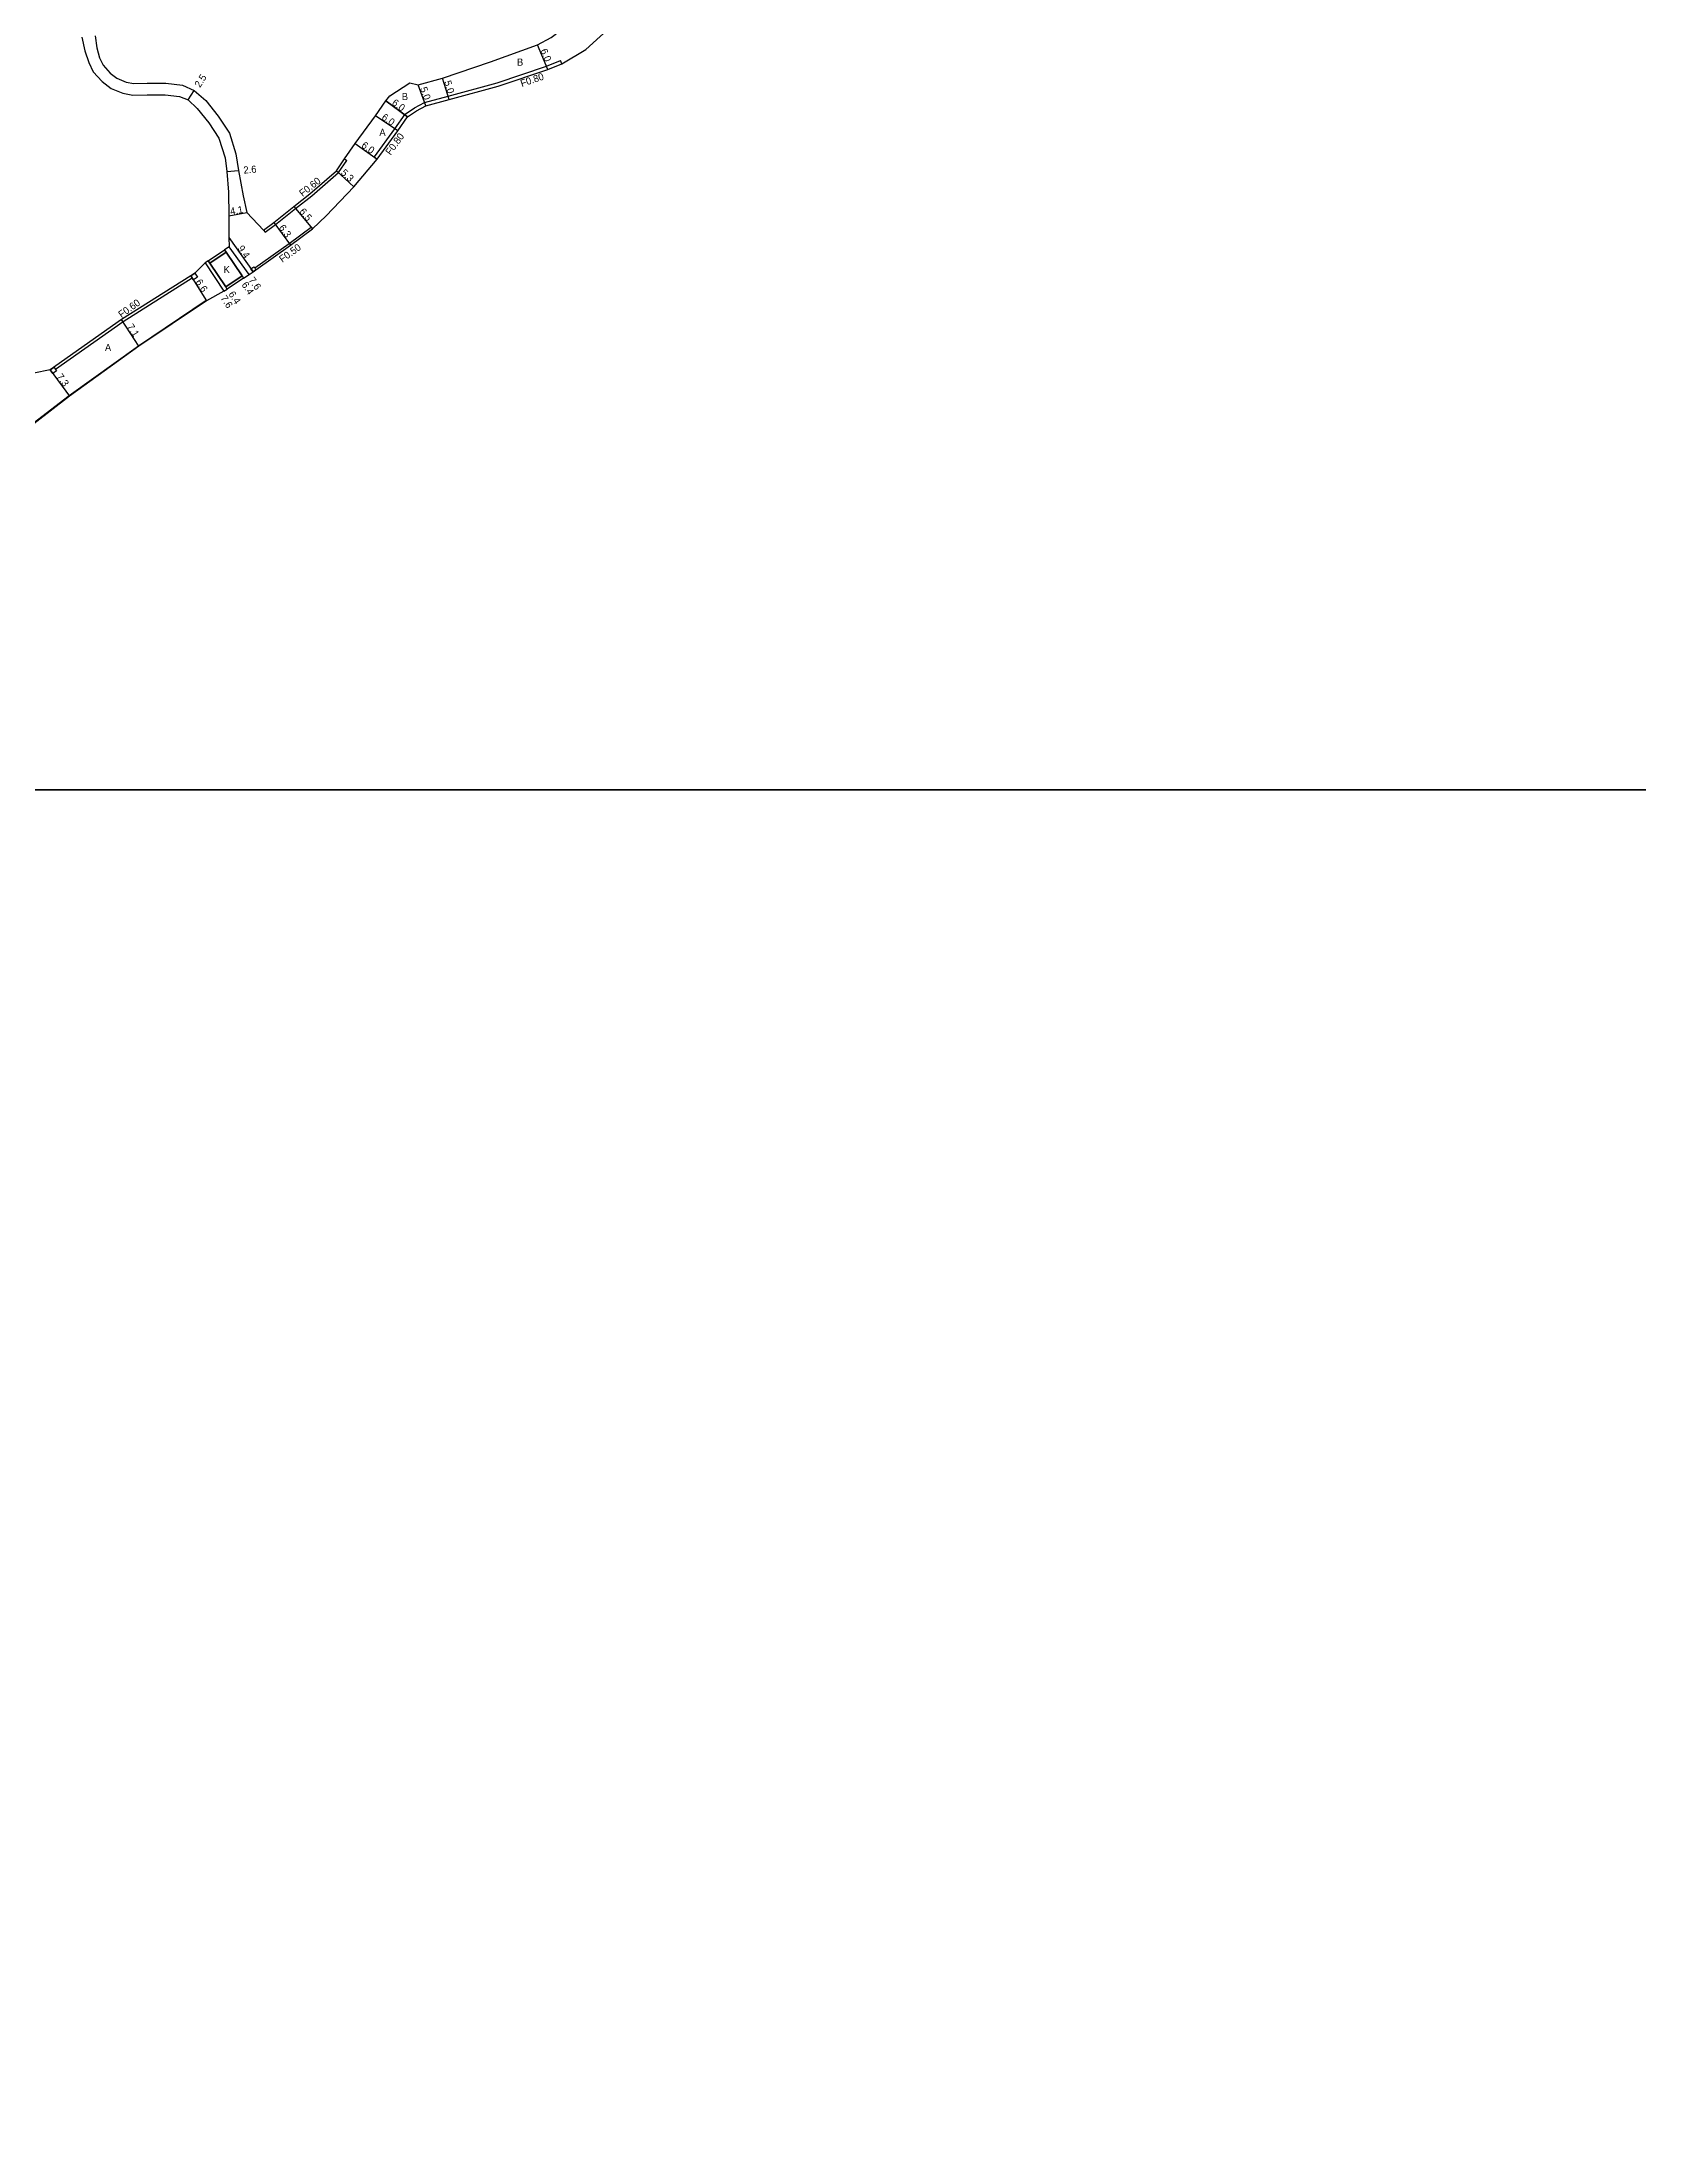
# Model space of a CAD drawing. Header units: metres. Extents: x -20000 to -17600, y -108000 to -105000.
# Drawn here: x -18855.8 to -18498.9, y -107102.2 to -106632.8 of the extents above; entities that cross this region are included whole.
import ezdxf

# ---------------------------------------------------------------- set-up
doc = ezdxf.new("R2010")
doc.units = ezdxf.units.M
doc.header["$LTSCALE"] = 2.5
for name, color, linetype in [('側溝・桝', 7, 'Continuous'), ('図郭', 7, 'Continuous'), ('幅員', 7, 'Continuous'), ('歩道・分離帯・安全施設', 7, 'Continuous'), ('舗装', 7, 'Continuous'), ('道路', 7, 'Continuous')]:
    doc.layers.add(name, color=color, linetype=linetype)
doc.styles.get("Standard").update_dxf_attribs({"font": ''})
doc.styles.get('Standard').set_extended_font_data('@MS PGothic')

msp = doc.modelspace()

# ---------------------------------------------------------------- linework, layer by layer
at = {"layer": '側溝・桝'}
for points in [[(-18781.51, -106658.55), (-18781.49, -106658.52), (-18776.93, -106652.24), (-18774.64, -106648.95), (-18772.52, -106647.57), (-18770.33, -106646.36), (-18765.02, -106644.92), (-18754.06, -106641.98), (-18743.03, -106638.28), (-18739.94, -106636.98)], [(-18739.58, -106637.7), (-18739.94, -106636.98)], [(-18788.14, -106658.99), (-18787.65, -106659.33)], [(-18781.51, -106658.55), (-18780.86, -106659.01)], [(-18805.88, -106675.36), (-18803.58, -106673.66), (-18799.16, -106670.09), (-18795.51, -106667.24), (-18789.51, -106662.01), (-18787.65, -106659.33)], [(-18808.25, -106683.34), (-18800.53, -106677.87), (-18795.65, -106674.2)], [(-18806.24, -106674.88), (-18805.88, -106675.36)], [(-18795.65, -106674.2), (-18795.33, -106674.58)], [(-18822.22, -106685.61), (-18837.67, -106695.4), (-18852.76, -106706.02)]]:
    msp.add_lwpolyline(points, dxfattribs=at)
for points in [[(-18821.95, -106686.03), (-18822.22, -106685.61), (-18822.54, -106685.1), (-18821.61, -106684.51), (-18821.02, -106685.44)], [(-18808.61, -106684.21), (-18809.07, -106683.55), (-18808.42, -106683.09), (-18808.25, -106683.34), (-18807.96, -106683.75)], [(-18853.35, -106706.92), (-18853.92, -106706.1), (-18853.09, -106705.53), (-18852.76, -106706.02), (-18852.53, -106706.35)]]:
    msp.add_lwpolyline(points, close=True, dxfattribs=at)
at = {"layer": '図郭'}
for points in [[(-19200, -106200), (-18400, -106200), (-18400, -106800), (-19200, -106800)], [(-19200, -106800), (-18400, -106800), (-18400, -107400), (-19200, -107400)]]:
    msp.add_lwpolyline(points, close=True, dxfattribs=at)
at = {"layer": '幅員'}
for points in [[(-18742.75, -106639.02), (-18745.07, -106633.49)], [(-18823.11, -106645.81), (-18821.76, -106643.7)], [(-18770.03, -106647.11), (-18771.71, -106642.4)], [(-18764.81, -106645.69), (-18766.3, -106640.92)], [(-18776.28, -106652.7), (-18781.24, -106649.33)], [(-18785.76, -106655.56), (-18780.86, -106659.01)], [(-18814.44, -106661.8), (-18811.85, -106661.58)], [(-18789.96, -106661.61), (-18786.1, -106665.24)], [(-18814.01, -106671.7), (-18809.98, -106670.98)], [(-18803.94, -106673.18), (-18800.24, -106678.27)], [(-18799.53, -106669.62), (-18795.33, -106674.58)], [(-18814.04, -106676.54), (-18808.61, -106684.21)], [(-18819.31, -106682.24), (-18815.11, -106688.57)], [(-18818.29, -106682.27), (-18814.7, -106687.57)], [(-18811.05, -106685.11), (-18814.64, -106679.81)], [(-18809.47, -106684.78), (-18813.95, -106678.64)], [(-18822.54, -106685.1), (-18819.01, -106690.67)], [(-18834.14, -106700.86), (-18838, -106694.9)], [(-18853.92, -106706.1), (-18849.61, -106711.99)]]:
    msp.add_lwpolyline(points, dxfattribs=at)
at = {"layer": '歩道・分離帯・安全施設'}
msp.add_lwpolyline([(-18915.21, -106800), (-18912.07, -106796.16), (-18908.92, -106791.03), (-18905.7, -106784.34), (-18901.28, -106775.2), (-18899.38, -106770.78), (-18898.01, -106768.14), (-18894.94, -106759.1), (-18892.75, -106752.07), (-18891.49, -106748.49), (-18889.56, -106745.16), (-18886.16, -106740.19), (-18884.58, -106738.41), (-18882.76, -106736.56), (-18871.56, -106728.6), (-18857.72, -106718.05), (-18849.7, -106711.87), (-18834.22, -106700.73), (-18819.09, -106690.55)], dxfattribs=at)
at = {"layer": '舗装'}
msp.add_line((-18774.07, -106649.54), (-18778.92, -106646.01), dxfattribs=at)
msp.add_lwpolyline([(-18778.92, -106646.01), (-18774.07, -106649.54)], dxfattribs=at)
at = {"layer": '道路'}
for points in [[(-18810.72, -106685.6), (-18809.47, -106684.78), (-18808.61, -106684.21), (-18807.96, -106683.75), (-18800.24, -106678.27), (-18795.33, -106674.58), (-18792.29, -106671.67), (-18786.1, -106665.24), (-18780.86, -106659.01), (-18776.28, -106652.7), (-18774.07, -106649.54), (-18772.11, -106648.26), (-18770.03, -106647.11), (-18764.81, -106645.69), (-18753.83, -106642.75), (-18742.75, -106639.02), (-18739.58, -106637.7), (-18734.25, -106634.49), (-18725.45, -106626.54), (-18722.09, -106623.4), (-18717.4, -106616.59), (-18712.7, -106609.78), (-18710.66, -106606.84)], [(-18773.56, -106641.98), (-18771.71, -106642.4), (-18766.3, -106640.92), (-18755.52, -106637.29), (-18745.07, -106633.49), (-18741.98, -106631.82), (-18739.8, -106630.2), (-18730.74, -106621.36), (-18728.29, -106618.75), (-18723.54, -106612.46), (-18719.83, -106605.15)], [(-18846.88, -106631.79), (-18846.23, -106634.85), (-18845.3, -106637.41), (-18844.31, -106639.51), (-18842.33, -106641.7), (-18840.34, -106643.22), (-18837.71, -106644.3), (-18835.51, -106644.7), (-18832.27, -106644.67), (-18828.26, -106644.62), (-18825.03, -106645.01), (-18823.11, -106645.81), (-18821.08, -106647.69), (-18818.53, -106650.93), (-18816.25, -106654.37), (-18814.83, -106658.75), (-18814.44, -106661.8), (-18814.11, -106666.39), (-18814.01, -106671.7), (-18814.04, -106676.54), (-18813.95, -106678.64), (-18814.98, -106679.31)], [(-18843.89, -106631.5), (-18843.54, -106634.16), (-18842.9, -106636.41), (-18842.12, -106638.05), (-18840.56, -106639.78), (-18839.03, -106640.95), (-18836.97, -106641.79), (-18835.29, -106642.1), (-18832.25, -106642.07), (-18828.12, -106642.02), (-18824.37, -106642.47), (-18821.76, -106643.7), (-18819.16, -106645.92), (-18816.42, -106649.41), (-18813.89, -106653.22), (-18812.44, -106657.85), (-18811.85, -106661.58), (-18810.85, -106667.24), (-18809.98, -106670.98), (-18806.24, -106674.88)], [(-18806.24, -106674.88), (-18803.94, -106673.18), (-18799.53, -106669.62), (-18795.89, -106666.77), (-18789.96, -106661.61), (-18788.14, -106658.99), (-18785.76, -106655.56), (-18781.24, -106649.33), (-18778.92, -106646.01), (-18778.08, -106644.86), (-18773.56, -106641.98)], [(-18819.31, -106682.24), (-18821.61, -106684.51), (-18822.54, -106685.1), (-18838, -106694.9), (-18853.92, -106706.1)], [(-18818.62, -106681.78), (-18819.31, -106682.24)], [(-18818.62, -106681.78), (-18818.29, -106682.27), (-18814.64, -106679.81), (-18814.98, -106679.31)], [(-18815.11, -106688.57), (-18814.36, -106688.07), (-18814.7, -106687.57), (-18811.05, -106685.11), (-18810.72, -106685.6)], [(-18815.11, -106688.57), (-18819.01, -106690.67), (-18834.14, -106700.86), (-18849.61, -106711.99), (-18857.63, -106718.17), (-18871.47, -106728.72), (-18882.66, -106736.67), (-18884.47, -106738.51), (-18886.04, -106740.28), (-18889.44, -106745.24), (-18891.36, -106748.55), (-18892.61, -106752.12), (-18894.8, -106759.15), (-18897.87, -106768.2), (-18899.24, -106770.84), (-18901.15, -106775.27), (-18905.57, -106784.41), (-18908.79, -106791.1), (-18911.95, -106796.25), (-18915.02, -106800)], [(-18853.92, -106706.1), (-18857.63, -106706.9)]]:
    msp.add_lwpolyline(points, dxfattribs=at)
for points in [[(-18818.29, -106682.27), (-18818.62, -106681.78), (-18814.98, -106679.31), (-18814.64, -106679.81)], [(-18814.64, -106679.81), (-18811.05, -106685.11), (-18814.7, -106687.57), (-18818.29, -106682.27)], [(-18814.7, -106687.57), (-18811.05, -106685.11), (-18810.72, -106685.6), (-18814.36, -106688.07)]]:
    msp.add_lwpolyline(points, close=True, dxfattribs=at)

# ---------------------------------------------------------------- texts
at = {"layer": '側溝・桝'}
for s, rotation, p in [('F0.80', 18.5681, (-18748.54, -106642.91)), ('F0.80', 54.0164, (-18777.87, -106658.27)), ('F0.60', 38.0443, (-18797.53, -106667.51)), ('F0.50', 35.7294, (-18802.06, -106682.23)), ('F0.60', 35.5824, (-18838.01, -106694.6))]:
    msp.add_text(s, height=1.6, rotation=rotation, dxfattribs=at).set_placement(p)
at = {"layer": '幅員'}
for s, rotation, p in [('6.0', 292.7943, (-18744.44, -106634.74)), ('2.5', 57.3508, (-18820.47, -106643.17)), ('5.0', 289.7289, (-18771.32, -106643.22)), ('5.0', 287.3395, (-18765.94, -106641.75)), ('6.0', 325.7927, (-18780.03, -106650.03)), ('6.0', 323.9377, (-18777.73, -106646.75)), ('6.0', 324.8691, (-18784.56, -106656.28)), ('2.6', 4.8496, (-18810.69, -106662.28)), ('5.3', 316.776, (-18789.13, -106662.25)), ('4.1', 10.1724, (-18813.59, -106671.53)), ('6.5', 310.2615, (-18798.39, -106670.82)), ('6.3', 306.0605, (-18802.95, -106674.38)), ('9.4', 305.2955, (-18812.17, -106679.01)), ('6.6', 302.3721, (-18821.54, -106686.48)), ('6.4', 304.0979, (-18811.26, -106687.11)), ('7.6', 306.1311, (-18809.7, -106686.11)), ('7.6', 303.6047, (-18815.97, -106690.11)), ('6.4', 304.0979, (-18814.19, -106689.21)), ('7.1', 302.9691, (-18836.86, -106696.48)), ('7.3', 306.1775, (-18852.63, -106707.69))]:
    msp.add_text(s, height=1.6, rotation=rotation, dxfattribs=at).set_placement(p)
at = {"layer": '舗装'}
for s, p in [('B', (-18749.63, -106638.14)), ('B', (-18775.37, -106645.84)), ('A', (-18780.38, -106653.84)), ('K', (-18815.19, -106684.5)), ('A', (-18841.71, -106701.94))]:
    msp.add_text(s, height=1.6, dxfattribs=at).set_placement(p)

doc.saveas('drawing.dxf')
